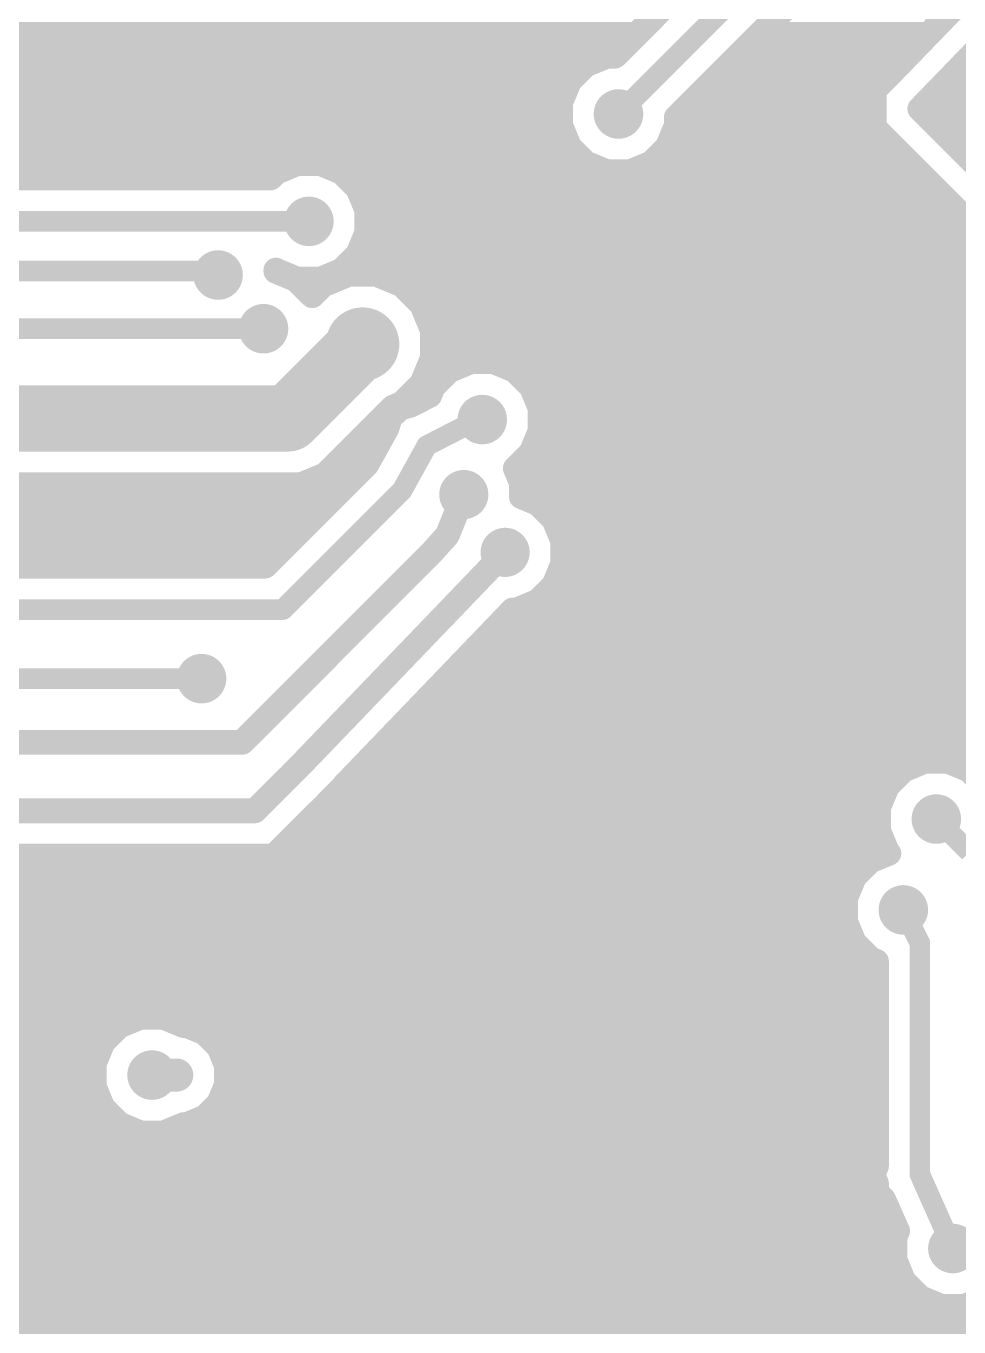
# Model space of a CAD drawing. Extents: x 0 to 81, y 1 to 51.1.
# Drawn here: x 35.63 to 47.12, y 12.45 to 28.45 of the extents above; entities that cross this region are included whole.
import ezdxf

# ---------------------------------------------------------------- set-up
doc = ezdxf.new("R2010")
doc.units = 0
doc.layers.add('16', color=175, linetype='CONTINUOUS')
doc.layers.add('18', color=82, linetype='CONTINUOUS')

# ---------------------------------------------------------------- blocks, each defined once
blk = doc.blocks.new('ROUNDV')
at = {"const_width": 0.5}
blk.add_lwpolyline([(0, -0.25, 1), (0, 0.25, 1), (0, -0.25)], format="xyb", dxfattribs=at)

msp = doc.modelspace()

# ---------------------------------------------------------------- linework, layer by layer
at = {"layer": '16'}
for points, const_width in [([(55.2196, 37.1069), (46.236, 27.8239)], 0.3048), ([(46.6344, 27.432), (55.7784, 36.8808)], 0.3048), ([(44.8056, 30.0019), (42.8829, 28.0792)], 0.3048), ([(45.5168, 29.9588), (42.926, 27.368)], 0.254), ([(43.6372, 27.3249), (45.5599, 29.2476)], 0.3048), ([(31.2885, 28.3464), (43.1501, 28.3464)], 0.3048), ([(44.6587, 28.3464), (46.7417, 28.3464)], 0.3048), ([(30.9837, 28.0416), (42.6938, 28.0416)], 0.3048), ([(42.7845, 28.0792), (42.5231, 27.9709)], 0.3048), ([(42.8829, 28.0792), (42.7845, 28.0792)], 0.3048), ([(44.3539, 28.0416), (46.4467, 28.0416)], 0.3048), ([(47.2243, 28.0416), (50.9016, 28.0416)], 0.3048), ([(42.5231, 27.9709), (42.3231, 27.7709)], 0.3048), ([(30.6789, 27.7368), (42.309, 27.7368)], 0.3048), ([(42.3231, 27.7709), (42.2148, 27.5095)], 0.3048), ([(44.0491, 27.7368), (46.1489, 27.7368)], 0.3048), ([(46.236, 27.8239), (46.0756, 27.6635)], 0.3048), ([(46.9294, 27.7368), (50.5968, 27.7368)], 0.3048), ([(46.0756, 27.6581), (46.0719, 27.6543)], 0.3048), ([(46.0719, 27.6543), (46.0756, 27.4274)], 0.3048), ([(46.0756, 27.6635), (46.0756, 27.6581)], 0.3048), ([(8.3116, 27.432), (42.2148, 27.432)], 0.3048), ([(42.2148, 27.5095), (42.2148, 27.2265)], 0.3048), ([(43.7443, 27.432), (46.0755, 27.432)], 0.3048), ([(46.0756, 27.4274), (46.0756, 27.2005)], 0.3048), ([(48.4632, 25.6032), (46.6344, 27.432)], 0.3048), ([(46.6344, 27.432), (50.292, 27.432)], 0.3048), ([(42.2148, 27.2265), (42.3231, 26.9651)], 0.3048), ([(43.5289, 26.9651), (43.6372, 27.2265)], 0.3048), ([(43.6372, 27.2265), (43.6372, 27.3249)], 0.3048), ([(6.2407, 27.1272), (42.2559, 27.1272)], 0.3048), ([(43.5961, 27.1272), (46.1458, 27.1272)], 0.3048), ([(46.0756, 27.2005), (46.0794, 27.1968)], 0.3048), ([(46.0794, 27.1968), (46.0795, 27.1914)], 0.3048), ([(46.0795, 27.1914), (46.2425, 27.0336)], 0.3048), ([(46.9392, 27.1272), (49.9872, 27.1272)], 0.3048), ([(42.3231, 26.9651), (42.5231, 26.7651)], 0.3048), ([(43.3289, 26.7651), (43.5289, 26.9651)], 0.3048), ([(46.2425, 27.0336), (48.2317, 25.0444)], 0.3048), ([(30.7106, 26.8224), (42.4658, 26.8224)], 0.3048), ([(38.9745, 26.7584), (38.7131, 26.6501)], 0.3048), ([(39.2575, 26.7584), (38.9745, 26.7584)], 0.3048), ([(39.5189, 26.6501), (39.2575, 26.7584)], 0.3048), ([(42.5231, 26.7651), (42.7845, 26.6568)], 0.3048), ([(43.0675, 26.6568), (43.3289, 26.7651)], 0.3048), ([(43.3862, 26.8224), (46.4537, 26.8224)], 0.3048), ([(47.244, 26.8224), (49.6824, 26.8224)], 0.3048), ([(38.6436, 26.5806), (31.9201, 26.5806)], 0.3048), ([(38.7131, 26.6501), (38.6436, 26.5806)], 0.3048), ([(39.7189, 26.4501), (39.5189, 26.6501)], 0.3048), ([(42.7845, 26.6568), (43.0675, 26.6568)], 0.3048), ([(39.6514, 26.5176), (46.7585, 26.5176)], 0.3048), ([(39.8272, 26.1887), (39.7189, 26.4501)], 0.3048), ([(39.8172, 26.2128), (47.0633, 26.2128)], 0.3048), ([(39.8272, 25.9057), (39.8272, 26.1887)], 0.3048), ([(39.116, 26.0472), (31.6992, 26.0472)], 0.254), ([(39.7189, 25.6443), (39.8272, 25.9057)], 0.3048), ([(39.8272, 25.908), (47.3681, 25.908)], 0.3048), ([(39.5189, 25.4443), (39.7189, 25.6443)], 0.3048), ([(39.6778, 25.6032), (47.6729, 25.6032)], 0.3048), ([(37.7952, 25.4376), (30.8864, 25.4376)], 0.254), ([(37.9984, 25.3868), (37.7952, 25.4376)], 0.254), ([(38.7096, 25.4331), (38.7096, 25.4478)], 0.3048), ([(38.7096, 25.4478), (38.7131, 25.4443)], 0.3048), ([(38.9601, 25.3293), (38.7096, 25.4331)], 0.3048), ([(38.7131, 25.4443), (38.9745, 25.336)], 0.3048), ([(39.1574, 25.132), (38.9601, 25.3293)], 0.3048), ([(38.9745, 25.336), (39.2575, 25.336)], 0.3048), ([(38.991, 25.2984), (39.3719, 25.2984)], 0.3048), ([(39.2575, 25.336), (39.5189, 25.4443)], 0.3048), ([(39.6056, 25.3952), (39.2899, 25.2645)], 0.3048), ([(39.9472, 25.3952), (39.6056, 25.3952)], 0.3048), ([(40.2629, 25.2645), (39.9472, 25.3952)], 0.3048), ([(40.1809, 25.2984), (47.9777, 25.2984)], 0.3048), ([(39.2899, 25.2645), (39.1574, 25.132)], 0.3048), ([(40.5045, 25.0229), (40.2629, 25.2645)], 0.3048), ([(40.6352, 24.7072), (40.5045, 25.0229)], 0.3048), ([(40.5166, 24.9936), (51.926, 24.9936)], 0.3048), ([(38.5572, 24.7264), (31.8008, 24.7264)], 0.254), ([(38.862, 23.622), (39.7764, 24.5364)], 0.8128), ([(40.6352, 24.3656), (40.6352, 24.7072)], 0.3048), ([(40.6352, 24.6888), (51.5899, 24.6888)], 0.3048), ([(40.5045, 24.0499), (40.6352, 24.3656)], 0.3048), ([(40.6352, 24.384), (51.2537, 24.384)], 0.3048), ([(40.8467, 24.2117), (40.6467, 24.0117)], 0.3048), ([(41.1081, 24.32), (40.8467, 24.2117)], 0.3048), ([(41.3911, 24.32), (41.1081, 24.32)], 0.3048), ([(41.6525, 24.2117), (41.3911, 24.32)], 0.3048), ([(41.8525, 24.0117), (41.6525, 24.2117)], 0.3048), ([(40.2629, 23.8083), (40.5045, 24.0499)], 0.3048), ([(40.5166, 24.0792), (40.7142, 24.0792)], 0.3048), ([(41.785, 24.0792), (50.9176, 24.0792)], 0.3048), ([(32.4612, 23.622), (38.4048, 23.622)], 0.8128), ([(38.4048, 23.622), (38.862, 23.622)], 0.8128), ([(40.6027, 23.9055), (40.3702, 23.7863)], 0.3048), ([(40.6467, 24.0117), (40.6027, 23.9055)], 0.3048), ([(41.9608, 23.7503), (41.8525, 24.0117)], 0.3048), ([(39.3224, 22.9329), (40.1518, 23.7623)], 0.3048), ([(40.1518, 23.7623), (40.2629, 23.8083)], 0.3048), ([(40.2077, 23.7395), (40.1795, 23.6885)], 0.3048), ([(40.1809, 23.7744), (40.329, 23.7744)], 0.3048), ([(40.3702, 23.7863), (40.2077, 23.7395)], 0.3048), ([(41.9508, 23.7744), (50.5814, 23.7744)], 0.3048), ([(41.9608, 23.4673), (41.9608, 23.7503)], 0.3048), ([(40.1276, 23.6619), (40.0757, 23.5008)], 0.3048), ([(40.1795, 23.6885), (40.1276, 23.6619)], 0.3048), ([(40.5676, 23.288), (41.1931, 23.6088)], 0.254), ([(41.1931, 23.6088), (41.2496, 23.6088)], 0.254), ([(40.0757, 23.5008), (39.8324, 23.0607)], 0.3048), ([(39.8591, 23.4696), (40.0585, 23.4696)], 0.3048), ([(41.8525, 23.2059), (41.9608, 23.4673)], 0.3048), ([(41.9608, 23.4696), (50.2452, 23.4696)], 0.3048), ([(40.2628, 22.7368), (40.5676, 23.288)], 0.254), ([(39.8324, 23.0607), (38.5771, 21.8054)], 0.3048), ([(39.5543, 23.1648), (39.8899, 23.1648)], 0.3048), ([(41.6559, 23.0093), (41.8525, 23.2059)], 0.3048), ([(41.8114, 23.1648), (49.9091, 23.1648)], 0.3048), ([(39.0237, 22.8092), (39.3224, 22.9329)], 0.3048), ([(41.7312, 22.8274), (41.6559, 23.0093)], 0.3048), ([(31.6245, 22.8092), (39.0237, 22.8092)], 0.3048), ([(39.1463, 22.86), (39.6317, 22.86)], 0.3048), ([(41.7177, 22.86), (49.5729, 22.86)], 0.3048), ([(41.7312, 22.6592), (41.7312, 22.8274)], 0.3048), ([(38.862, 21.336), (40.2628, 22.7368)], 0.254), ([(40.8192, 22.1864), (41.0224, 22.6864)], 0.3048), ([(41.9319, 22.5761), (41.7312, 22.6592)], 0.3048), ([(42.1313, 22.3767), (41.9319, 22.5761)], 0.3048), ([(31.2117, 22.5552), (39.3269, 22.5552)], 0.3048), ([(41.9528, 22.5552), (49.5414, 22.5552)], 0.3048), ([(42.2392, 22.1162), (42.1313, 22.3767)], 0.3048), ([(30.7164, 22.2504), (39.0221, 22.2504)], 0.3048), ([(40.616, 21.9592), (40.8192, 22.1864)], 0.3048), ([(42.1836, 22.2504), (49.6642, 22.2504)], 0.3048), ([(42.2392, 21.8342), (42.2392, 22.1162)], 0.3048), ([(31.6795, 21.9456), (38.7173, 21.9456)], 0.3048), ([(38.8112, 20.1544), (40.616, 21.9592)], 0.3048), ([(38.9904, 19.3336), (41.5304, 21.9752)], 0.3048), ([(42.2392, 21.9456), (50.009, 21.9456)], 0.3048), ([(38.5771, 21.8054), (31.8292, 21.8054)], 0.3048), ([(42.1313, 21.5737), (42.2392, 21.8342)], 0.3048), ([(42.1591, 21.6408), (50.3447, 21.6408)], 0.3048), ([(41.9319, 21.3743), (42.1313, 21.5737)], 0.3048), ([(38.798, 21.272), (38.862, 21.336)], 0.254), ([(41.6714, 21.2664), (41.9319, 21.3743)], 0.3048), ([(41.8394, 21.336), (50.7092, 21.336)], 0.3048), ([(35.9664, 21.272), (32.3088, 21.272)], 0.254), ([(38.5064, 21.272), (35.9664, 21.272)], 0.254), ([(38.5064, 21.272), (38.798, 21.272)], 0.254), ([(39.5492, 19.1085), (41.6241, 21.2664)], 0.3048), ([(41.6241, 21.2664), (41.6714, 21.2664)], 0.3048), ([(41.3979, 21.0312), (51.0575, 21.0312)], 0.3048), ([(41.1048, 20.7264), (51.4059, 20.7264)], 0.3048), ([(37.7952, 20.4216), (32.004, 20.4216)], 0.254), ([(40.8118, 20.4216), (51.7542, 20.4216)], 0.3048), ([(38.8112, 20.1544), (38.5064, 19.8496)], 0.3048), ([(40.5187, 20.1168), (52.1026, 20.1168)], 0.3048), ([(38.5064, 19.8496), (38.2952, 19.6384)], 0.3048), ([(40.2256, 19.812), (52.0869, 19.812)], 0.3048), ([(38.2952, 19.6384), (31.5228, 19.6384)], 0.3048), ([(39.9325, 19.5072), (52.0192, 19.5072)], 0.3048), ([(46.6961, 19.4056), (46.4347, 19.2973)], 0.3048), ([(46.9791, 19.4056), (46.6961, 19.4056)], 0.3048), ([(47.2405, 19.2973), (46.9791, 19.4056)], 0.3048), ([(38.8968, 19.24), (38.8592, 19.2024)], 0.254), ([(38.9904, 19.3336), (38.8968, 19.24)], 0.3048), ([(46.4347, 19.2973), (46.2347, 19.0973)], 0.3048), ([(47.4405, 19.0973), (47.2405, 19.2973)], 0.3048), ([(38.8592, 19.2024), (38.4528, 18.796)], 0.3048), ([(39.418, 18.9709), (39.5492, 19.1021)], 0.3048), ([(39.5492, 19.1021), (39.5492, 19.1085)], 0.3048), ([(39.6395, 19.2024), (46.3398, 19.2024)], 0.3048), ([(46.2347, 19.0973), (46.1264, 18.8359)], 0.3048), ([(39.2328, 18.7794), (39.3894, 18.9423)], 0.3048), ([(39.3464, 18.8976), (46.152, 18.8976)], 0.3048), ([(39.3894, 18.9423), (39.418, 18.9709)], 0.3048), ([(39.418, 18.9709), (39.418, 18.9709)], 0.3048), ([(38.4528, 18.796), (30.6832, 18.796)], 0.3048), ([(39.0116, 18.5645), (39.2264, 18.7793)], 0.3048), ([(39.2264, 18.7793), (39.2328, 18.7794)], 0.3048), ([(46.1264, 18.8359), (46.1264, 18.5529)], 0.3048), ([(39.0399, 18.5928), (46.1264, 18.5928)], 0.3048), ([(46.8376, 18.6944), (47.244, 18.288)], 0.254), ([(38.6843, 18.2372), (39.0116, 18.5645)], 0.3048), ([(46.1264, 18.5529), (46.2347, 18.2915)], 0.3048), ([(38.7351, 18.288), (46.2382, 18.288)], 0.3048), ([(46.2533, 18.2729), (46.0283, 18.1797)], 0.3048), ([(46.2347, 18.2915), (46.2533, 18.2729)], 0.3048), ([(31.1302, 18.2372), (38.6843, 18.2372)], 0.3048), ([(46.0283, 18.1797), (45.8283, 17.9797)], 0.3048), ([(21.4884, 17.9832), (45.8318, 17.9832)], 0.3048), ([(45.8283, 17.9797), (45.72, 17.7183)], 0.3048), ([(21.3519, 17.6784), (45.72, 17.6784)], 0.3048), ([(45.72, 17.7183), (45.72, 17.4353)], 0.3048), ([(46.4312, 17.5768), (46.6344, 17.1704)], 0.254), ([(14.8844, 17.3736), (45.7456, 17.3736)], 0.3048), ([(45.72, 17.4353), (45.8283, 17.1739)], 0.3048), ([(45.8283, 17.1739), (46.0283, 16.9739)], 0.3048), ([(46.6344, 17.1704), (46.6344, 14.6304)], 0.254), ([(14.8844, 17.0688), (45.9334, 17.0688)], 0.3048), ([(46.0283, 16.9739), (46.101, 16.9438)], 0.3048), ([(46.101, 16.9438), (46.101, 14.4246)], 0.3048), ([(14.8844, 16.764), (46.101, 16.764)], 0.3048), ([(14.8844, 16.4592), (46.101, 16.4592)], 0.3048), ([(37.0441, 16.256), (36.7827, 16.1477)], 0.3048), ([(37.3271, 16.256), (37.0441, 16.256)], 0.3048), ([(37.5724, 16.1544), (37.3271, 16.256)], 0.3048), ([(14.8167, 16.1544), (36.7989, 16.1544)], 0.3048), ([(36.7827, 16.1477), (36.5827, 15.9477)], 0.3048), ([(37.5723, 16.1544), (46.101, 16.1544)], 0.3048), ([(37.6117, 16.1544), (37.5724, 16.1544)], 0.3048), ([(37.8357, 16.0616), (37.6117, 16.1544)], 0.3048), ([(38.0072, 15.8901), (37.8357, 16.0616)], 0.3048), ([(36.5827, 15.9477), (36.4744, 15.6863)], 0.3048), ([(38.1, 15.6661), (38.0072, 15.8901)], 0.3048), ([(14.56, 15.8496), (36.5421, 15.8496)], 0.3048), ([(38.024, 15.8496), (46.101, 15.8496)], 0.3048), ([(0.4064, 15.5448), (36.4744, 15.5448)], 0.3048), ([(36.4744, 15.6863), (36.4744, 15.4033)], 0.3048), ([(37.4904, 15.5448), (37.1856, 15.5448)], 0.4064), ([(38.1, 15.4235), (38.1, 15.6661)], 0.3048), ([(38.1, 15.5448), (46.101, 15.5448)], 0.3048), ([(36.4744, 15.4033), (36.5827, 15.1419)], 0.3048), ([(38.0072, 15.1995), (38.1, 15.4235)], 0.3048), ([(0.4064, 15.24), (36.5421, 15.24)], 0.3048), ([(38.024, 15.24), (46.101, 15.24)], 0.3048), ([(36.5827, 15.1419), (36.7827, 14.9419)], 0.3048), ([(37.8357, 15.028), (38.0072, 15.1995)], 0.3048), ([(24.5801, 14.9352), (36.7988, 14.9352)], 0.3048), ([(36.7827, 14.9419), (37.0441, 14.8336)], 0.3048), ([(37.3271, 14.8336), (37.5724, 14.9352)], 0.3048), ([(37.5724, 14.9352), (37.6117, 14.9352)], 0.3048), ([(37.6117, 14.9352), (37.8357, 15.028)], 0.3048), ([(37.6117, 14.9352), (46.101, 14.9352)], 0.3048), ([(37.0441, 14.8336), (37.3271, 14.8336)], 0.3048), ([(24.6126, 14.6304), (46.101, 14.6304)], 0.3048), ([(46.6344, 14.6304), (46.6344, 14.3256)], 0.254), ([(46.101, 14.4246), (46.0572, 14.3109)], 0.3048), ([(24.6126, 14.3256), (46.0629, 14.3256)], 0.3048), ([(46.0572, 14.3109), (46.101, 14.2124)], 0.3048), ([(46.6344, 14.3256), (47.0408, 13.4112)], 0.254), ([(46.101, 14.2124), (46.101, 14.1047)], 0.3048), ([(46.101, 14.1047), (46.1872, 14.0185)], 0.3048), ([(23.7617, 14.0208), (46.1849, 14.0208)], 0.3048), ([(46.1872, 14.0185), (46.3608, 13.6279)], 0.3048), ([(29.3097, 13.716), (46.3216, 13.716)], 0.3048), ([(46.3608, 13.6279), (46.3296, 13.5527)], 0.3048), ([(46.3296, 13.5527), (46.3296, 13.2697)], 0.3048), ([(29.6454, 13.4112), (46.3296, 13.4112)], 0.3048), ([(46.3296, 13.2697), (46.4379, 13.0083)], 0.3048), ([(29.764, 13.1064), (46.3973, 13.1064)], 0.3048), ([(46.4379, 13.0083), (46.6379, 12.8083)], 0.3048), ([(29.764, 12.8016), (46.654, 12.8016)], 0.3048), ([(46.6379, 12.8083), (46.8993, 12.7)], 0.3048), ([(46.8993, 12.7), (47.1823, 12.7)], 0.3048), ([(47.1823, 12.7), (47.4437, 12.8083)], 0.3048), ([(29.6454, 12.4968), (54.3637, 12.4968)], 0.3048)]:
    msp.add_lwpolyline(points, dxfattribs=dict(at, const_width=const_width))
for points, const_width in [([(43.1501, 28.2702, 1), (43.1501, 28.4226)], 0.1524), ([(44.6587, 28.4226, 1), (44.6587, 28.2702)], 0.1524), ([(46.7417, 28.2702, 1), (46.7417, 28.4226)], 0.1524), ([(42.6938, 27.9654, 1), (42.6938, 28.1178)], 0.1524), ([(42.7845, 28.1554, 1), (42.7845, 28.003)], 0.1524), ([(42.8137, 28.0088, 1), (42.7554, 28.1496)], 0.1524), ([(42.829, 28.1331, 1), (42.9367, 28.0253)], 0.1524), ([(42.8829, 28.003, 1), (42.8829, 28.1554)], 0.1524), ([(44.3539, 28.1178, 1), (44.3539, 27.9654)], 0.1524), ([(46.4467, 27.9654, 1), (46.4467, 28.1178)], 0.1524), ([(47.2243, 28.1178, 1), (47.2243, 27.9654)], 0.1524), ([(42.494, 28.0413, 1), (42.5523, 27.9005)], 0.1524), ([(42.577, 27.917, 1), (42.4693, 28.0248)], 0.1524), ([(42.2692, 27.8247, 1), (42.377, 27.717)], 0.1524), ([(42.3935, 27.7417, 1), (42.2527, 27.8)], 0.1524), ([(42.309, 27.6606, 1), (42.309, 27.813)], 0.1524), ([(44.0491, 27.813, 1), (44.0491, 27.6606)], 0.1524), ([(46.1489, 27.6606, 1), (46.1489, 27.813)], 0.1524), ([(46.1813, 27.8769, 1), (46.2908, 27.7709)], 0.1524), ([(46.2899, 27.77, 1), (46.1822, 27.8778)], 0.1524), ([(46.9294, 27.813, 1), (46.9294, 27.6606)], 0.1524), ([(46.0171, 27.7073, 1), (46.1266, 27.6013)], 0.1524), ([(46.1481, 27.6555, 1), (45.9957, 27.653)], 0.1524), ([(46.1518, 27.6635, 1), (45.9994, 27.6635)], 0.1524), ([(46.0217, 27.7173, 1), (46.1295, 27.6096)], 0.1524), ([(45.9994, 27.6581, 1), (46.1518, 27.6581)], 0.1524), ([(46.1303, 27.6051, 1), (46.0209, 27.7111)], 0.1524), ([(42.291, 27.5095, 1), (42.1386, 27.5095)], 0.1524), ([(42.1444, 27.5386, 1), (42.2852, 27.4803)], 0.1524), ([(42.2148, 27.3558, 1), (42.2148, 27.5082)], 0.1524), ([(43.7443, 27.5082, 1), (43.7443, 27.3558)], 0.1524), ([(46.1518, 27.4274, 1), (45.9994, 27.4274)], 0.1524), ([(46.0755, 27.3558, 1), (46.0755, 27.5082)], 0.1524), ([(46.6883, 27.4859, 1), (46.5805, 27.3781)], 0.1524), ([(46.6344, 27.5082, 1), (46.6344, 27.3558)], 0.1524), ([(46.5796, 27.485, 1), (46.6892, 27.379)], 0.1524), ([(42.2852, 27.2557, 1), (42.1444, 27.1974)], 0.1524), ([(42.8811, 27.4129, 1), (42.9709, 27.3231)], 0.127), ([(43.7134, 27.3249, 1), (43.561, 27.3249)], 0.1524), ([(43.5833, 27.3787, 1), (43.6911, 27.271)], 0.1524), ([(43.7076, 27.1974, 1), (43.5668, 27.2557)], 0.1524), ([(45.9994, 27.4262, 1), (46.1518, 27.4287)], 0.1524), ([(42.1386, 27.2265, 1), (42.291, 27.2265)], 0.1524), ([(42.2559, 27.051, 1), (42.2559, 27.2034)], 0.1524), ([(43.5961, 27.2034, 1), (43.5961, 27.051)], 0.1524), ([(43.561, 27.2265, 1), (43.7134, 27.2265)], 0.1524), ([(46.1295, 27.2544, 1), (46.0217, 27.1466)], 0.1524), ([(45.9994, 27.2005, 1), (46.1518, 27.2005)], 0.1524), ([(46.1556, 27.198, 1), (46.0032, 27.1955)], 0.1524), ([(46.1325, 27.2462, 1), (46.0265, 27.1366)], 0.1524), ([(46.0033, 27.1902, 1), (46.1557, 27.1927)], 0.1524), ([(46.0255, 27.1429, 1), (46.1332, 27.2507)], 0.1524), ([(46.1458, 27.051, 1), (46.1458, 27.2034)], 0.1524), ([(46.9392, 27.2034, 1), (46.9392, 27.051)], 0.1524), ([(42.377, 27.019, 1), (42.2692, 26.9113)], 0.1524), ([(42.2527, 26.936, 1), (42.3935, 26.9943)], 0.1524), ([(43.4585, 26.9943, 1), (43.5993, 26.936)], 0.1524), ([(43.5828, 26.9113, 1), (43.475, 27.019)], 0.1524), ([(46.2964, 27.0875, 1), (46.1886, 26.9797)], 0.1524), ([(46.1895, 26.9789, 1), (46.2955, 27.0884)], 0.1524), ([(38.9745, 26.8346, 1), (38.9745, 26.6822)], 0.1524), ([(39.0037, 26.688, 1), (38.9454, 26.8288)], 0.1524), ([(39.2866, 26.8288, 1), (39.2283, 26.688)], 0.1524), ([(39.2575, 26.6822, 1), (39.2575, 26.8346)], 0.1524), ([(42.5523, 26.8355, 1), (42.494, 26.6947)], 0.1524), ([(42.4658, 26.7462, 1), (42.4658, 26.8986)], 0.1524), ([(42.4693, 26.7112, 1), (42.577, 26.819)], 0.1524), ([(43.275, 26.819, 1), (43.3827, 26.7112)], 0.1524), ([(43.358, 26.6947, 1), (43.2997, 26.8355)], 0.1524), ([(43.3862, 26.8986, 1), (43.3862, 26.7462)], 0.1524), ([(46.4537, 26.7462, 1), (46.4537, 26.8986)], 0.1524), ([(47.244, 26.8986, 1), (47.244, 26.7462)], 0.1524), ([(38.684, 26.7205, 1), (38.7423, 26.5797)], 0.1524), ([(38.6436, 26.5044, 1), (38.6436, 26.6568)], 0.1524), ([(38.767, 26.5962, 1), (38.6593, 26.704)], 0.1524), ([(39.5727, 26.704, 1), (39.465, 26.5962)], 0.1524), ([(39.4897, 26.5797, 1), (39.548, 26.7205)], 0.1524), ([(42.7845, 26.733, 1), (42.7845, 26.5806)], 0.1524), ([(42.7554, 26.5864, 1), (42.8137, 26.7272)], 0.1524), ([(43.0383, 26.7272, 1), (43.0966, 26.5864)], 0.1524), ([(43.0675, 26.5806, 1), (43.0675, 26.733)], 0.1524), ([(38.5897, 26.6345, 1), (38.6975, 26.5267)], 0.1524), ([(39.6514, 26.5938, 1), (39.6514, 26.4414)], 0.1524), ([(39.7893, 26.4792, 1), (39.6485, 26.4209)], 0.1524), ([(39.665, 26.3962, 1), (39.7728, 26.5039)], 0.1524), ([(46.7585, 26.4414, 1), (46.7585, 26.5938)], 0.1524), ([(39.8172, 26.289, 1), (39.8172, 26.1366)], 0.1524), ([(39.9034, 26.1887, 1), (39.751, 26.1887)], 0.1524), ([(39.7568, 26.1595, 1), (39.8976, 26.2178)], 0.1524), ([(47.0633, 26.1366, 1), (47.0633, 26.289)], 0.1524), ([(39.116, 25.9837, 1), (39.116, 26.1107)], 0.127), ([(39.8272, 25.9842, 1), (39.8272, 25.8318)], 0.1524), ([(39.751, 25.9057, 1), (39.9034, 25.9057)], 0.1524), ([(39.8976, 25.8766, 1), (39.7568, 25.9349)], 0.1524), ([(39.7728, 25.5905, 1), (39.665, 25.6982)], 0.1524), ([(39.6778, 25.6794, 1), (39.6778, 25.527)], 0.1524), ([(39.6485, 25.6735, 1), (39.7893, 25.6152)], 0.1524), ([(37.8106, 25.4992, 1), (37.7798, 25.376)], 0.127), ([(37.7952, 25.3741, 1), (37.7952, 25.5011)], 0.127), ([(37.983, 25.3252, 1), (38.0138, 25.4484)], 0.127), ([(38.7858, 25.4478, 1), (38.6334, 25.4478)], 0.1524), ([(38.7635, 25.5017, 1), (38.6557, 25.394)], 0.1524), ([(38.7388, 25.5035, 1), (38.6804, 25.3627)], 0.1524), ([(38.6334, 25.4331, 1), (38.7858, 25.4331)], 0.1524), ([(38.7423, 25.5147, 1), (38.684, 25.3739)], 0.1524), ([(38.6592, 25.3904, 1), (38.767, 25.4981)], 0.1524), ([(39.0139, 25.3832, 1), (38.9062, 25.2754)], 0.1524), ([(38.9745, 25.4122, 1), (38.9745, 25.2598)], 0.1524), ([(38.991, 25.3746, 1), (38.991, 25.2222)], 0.1524), ([(38.9309, 25.2589, 1), (38.9892, 25.3997)], 0.1524), ([(38.9454, 25.2656, 1), (39.0037, 25.4064)], 0.1524), ([(39.2283, 25.4064, 1), (39.2866, 25.2656)], 0.1524), ([(39.2575, 25.2598, 1), (39.2575, 25.4122)], 0.1524), ([(39.3719, 25.2222, 1), (39.3719, 25.3746)], 0.1524), ([(39.465, 25.4982, 1), (39.5727, 25.3904)], 0.1524), ([(39.548, 25.3739, 1), (39.4897, 25.5147)], 0.1524), ([(39.6056, 25.4714, 1), (39.6056, 25.319)], 0.1524), ([(39.6347, 25.3248, 1), (39.5764, 25.4656)], 0.1524), ([(39.9764, 25.4656, 1), (39.9181, 25.3248)], 0.1524), ([(39.9472, 25.319, 1), (39.9472, 25.4714)], 0.1524), ([(40.1809, 25.3746, 1), (40.1809, 25.2222)], 0.1524), ([(39.2608, 25.3349, 1), (39.3191, 25.1941)], 0.1524), ([(39.3438, 25.2106, 1), (39.236, 25.3183)], 0.1524), ([(40.3168, 25.3183, 1), (40.209, 25.2106)], 0.1524), ([(40.2337, 25.1941, 1), (40.292, 25.3349)], 0.1524), ([(39.1035, 25.1858, 1), (39.2113, 25.0781)], 0.1524), ([(39.1035, 25.0781, 1), (39.2113, 25.1858)], 0.1524), ([(40.5749, 25.052, 1), (40.4341, 24.9937)], 0.1524), ([(40.5166, 25.0698, 1), (40.5166, 24.9174)], 0.1524), ([(40.4506, 24.969, 1), (40.5583, 25.0768)], 0.1524), ([(38.5572, 24.6629, 1), (38.5572, 24.7899)], 0.127), ([(39.9201, 24.3927, 1), (39.6327, 24.6801)], 0.4064), ([(40.7114, 24.7072, 1), (40.559, 24.7072)], 0.1524), ([(40.6352, 24.765, 1), (40.6352, 24.6126)], 0.1524), ([(40.5648, 24.6781, 1), (40.7056, 24.7364)], 0.1524), ([(40.6352, 24.4602, 1), (40.6352, 24.3078)], 0.1524), ([(40.7056, 24.3364, 1), (40.5648, 24.3947)], 0.1524), ([(40.559, 24.3656, 1), (40.7114, 24.3656)], 0.1524), ([(40.8176, 24.2821, 1), (40.8759, 24.1413)], 0.1524), ([(40.9006, 24.1578, 1), (40.7929, 24.2656)], 0.1524), ([(41.1081, 24.3962, 1), (41.1081, 24.2438)], 0.1524), ([(41.1373, 24.2496, 1), (41.079, 24.3904)], 0.1524), ([(41.4202, 24.3904, 1), (41.3619, 24.2496)], 0.1524), ([(41.3911, 24.2438, 1), (41.3911, 24.3962)], 0.1524), ([(41.7063, 24.2656, 1), (41.5986, 24.1578)], 0.1524), ([(41.6233, 24.1413, 1), (41.6816, 24.2821)], 0.1524), ([(40.5166, 24.1554, 1), (40.5166, 24.003)], 0.1524), ([(40.5583, 23.996, 1), (40.4506, 24.1038)], 0.1524), ([(40.7142, 24.003, 1), (40.7142, 24.1554)], 0.1524), ([(41.785, 24.1554, 1), (41.785, 24.003)], 0.1524), ([(38.4048, 23.8252, 1), (38.4048, 23.4188)], 0.4064), ([(38.4048, 23.4188, 1), (38.4048, 23.8252)], 0.4064), ([(38.862, 23.4188, 1), (38.862, 23.8252)], 0.4064), ([(40.4341, 24.0791, 1), (40.5749, 24.0208)], 0.1524), ([(40.5323, 23.9346, 1), (40.6731, 23.8763)], 0.1524), ([(40.6375, 23.8377, 1), (40.5679, 23.9733)], 0.1524), ([(40.5928, 24.0655, 1), (40.7006, 23.9578)], 0.1524), ([(40.7171, 23.9825, 1), (40.5763, 24.0408)], 0.1524), ([(41.9229, 24.0408, 1), (41.7821, 23.9825)], 0.1524), ([(41.7986, 23.9578, 1), (41.9064, 24.0655)], 0.1524), ([(38.7183, 23.7657, 1), (39.0057, 23.4783)], 0.4064), ([(40.1227, 23.8327, 1), (40.181, 23.6919)], 0.1524), ([(40.2057, 23.7085, 1), (40.0979, 23.8162)], 0.1524), ([(40.1809, 23.8506, 1), (40.1809, 23.6982)], 0.1524), ([(40.1866, 23.8127, 1), (40.2288, 23.6663)], 0.1524), ([(40.2744, 23.7026, 1), (40.141, 23.7764)], 0.1524), ([(40.209, 23.8622, 1), (40.3168, 23.7545)], 0.1524), ([(40.292, 23.7379, 1), (40.2337, 23.8787)], 0.1524), ([(40.3355, 23.8541, 1), (40.405, 23.7185)], 0.1524), ([(40.329, 23.6982, 1), (40.329, 23.8506)], 0.1524), ([(40.3913, 23.7131, 1), (40.3492, 23.8595)], 0.1524), ([(41.9508, 23.8506, 1), (41.9508, 23.6982)], 0.1524), ([(42.037, 23.7503, 1), (41.8846, 23.7503)], 0.1524), ([(41.8904, 23.7211, 1), (42.0312, 23.7794)], 0.1524), ([(40.0928, 23.7297, 1), (40.1624, 23.5941)], 0.1524), ([(40.2001, 23.6385, 1), (40.0551, 23.6852)], 0.1524), ([(40.1128, 23.7253, 1), (40.2462, 23.6516)], 0.1524), ([(40.2142, 23.6207, 1), (40.1447, 23.7563)], 0.1524), ([(41.1931, 23.6723, 1), (41.1931, 23.5453)], 0.127), ([(41.2221, 23.5523, 1), (41.1642, 23.6653)], 0.127), ([(41.2496, 23.5453, 1), (41.2496, 23.6723)], 0.127), ([(39.8591, 23.5458, 1), (39.8591, 23.3934)], 0.1524), ([(40.0032, 23.5242, 1), (40.1483, 23.4775)], 0.1524), ([(40.1424, 23.464, 1), (40.009, 23.5377)], 0.1524), ([(40.0585, 23.3934, 1), (40.0585, 23.5458)], 0.1524), ([(41.9608, 23.5458, 1), (41.9608, 23.3934)], 0.1524), ([(41.8846, 23.4673, 1), (42.037, 23.4673)], 0.1524), ([(42.0312, 23.4382, 1), (41.8904, 23.4965)], 0.1524), ([(40.5386, 23.3445, 1), (40.5965, 23.2315)], 0.127), ([(40.6231, 23.2573, 1), (40.512, 23.3188)], 0.127), ([(39.5543, 23.241, 1), (39.5543, 23.0886)], 0.1524), ([(39.8863, 23.0068, 1), (39.7785, 23.1146)], 0.1524), ([(39.8899, 23.0886, 1), (39.8899, 23.241)], 0.1524), ([(41.8114, 23.241, 1), (41.8114, 23.0886)], 0.1524), ([(41.7821, 23.2351, 1), (41.9229, 23.1768)], 0.1524), ([(41.9064, 23.1521, 1), (41.7986, 23.2598)], 0.1524), ([(39.2685, 22.9868, 1), (39.3763, 22.8791)], 0.1524), ([(39.3516, 22.8625, 1), (39.2933, 23.0033)], 0.1524), ([(39.7657, 23.0976, 1), (39.8991, 23.0239)], 0.1524), ([(41.7263, 23.0384, 1), (41.5855, 22.9801)], 0.1524), ([(41.602, 23.0632, 1), (41.7097, 22.9554)], 0.1524), ([(38.9945, 22.8796, 1), (39.0528, 22.7388)], 0.1524), ([(39.0237, 22.733, 1), (39.0237, 22.8854)], 0.1524), ([(39.1463, 22.9362, 1), (39.1463, 22.7838)], 0.1524), ([(39.6317, 22.7838, 1), (39.6317, 22.9362)], 0.1524), ([(41.7177, 22.9362, 1), (41.7177, 22.7838)], 0.1524), ([(41.8074, 22.8274, 1), (41.655, 22.8274)], 0.1524), ([(41.6608, 22.7982, 1), (41.8016, 22.8565)], 0.1524), ([(40.2072, 22.7675, 1), (40.3183, 22.706)], 0.127), ([(40.3077, 22.6919, 1), (40.2179, 22.7817)], 0.127), ([(41.093, 22.6577, 1), (40.9518, 22.7151)], 0.1524), ([(41.7604, 22.7296, 1), (41.702, 22.5888)], 0.1524), ([(41.655, 22.6592, 1), (41.8074, 22.6592)], 0.1524), ([(41.9858, 22.63, 1), (41.878, 22.5222)], 0.1524), ([(39.3269, 22.479, 1), (39.3269, 22.6314)], 0.1524), ([(41.9528, 22.6314, 1), (41.9528, 22.479)], 0.1524), ([(41.9027, 22.5057, 1), (41.9611, 22.6465)], 0.1524), ([(42.2017, 22.4059, 1), (42.0609, 22.3475)], 0.1524), ([(42.0774, 22.3228, 1), (42.1852, 22.4306)], 0.1524), ([(39.0221, 22.1742, 1), (39.0221, 22.3266)], 0.1524), ([(40.7486, 22.2151, 1), (40.8898, 22.1577)], 0.1524), ([(40.876, 22.1356, 1), (40.7624, 22.2372)], 0.1524), ([(42.1836, 22.3266, 1), (42.1836, 22.1742)], 0.1524), ([(42.3154, 22.1162, 1), (42.163, 22.1162)], 0.1524), ([(38.7173, 21.8694, 1), (38.7173, 22.0218)], 0.1524), ([(40.5592, 22.01, 1), (40.6728, 21.9084)], 0.1524), ([(40.6699, 21.9053, 1), (40.5621, 22.0131)], 0.1524), ([(41.5853, 21.9224, 1), (41.4755, 22.028)], 0.1524), ([(42.2392, 22.0218, 1), (42.2392, 21.8694)], 0.1524), ([(42.1688, 22.087, 1), (42.3096, 22.1453)], 0.1524), ([(38.5232, 21.8593, 1), (38.6309, 21.7515)], 0.1524), ([(38.5771, 21.7292, 1), (38.5771, 21.8816)], 0.1524), ([(42.3096, 21.805, 1), (42.1688, 21.8634)], 0.1524), ([(42.1591, 21.717, 1), (42.1591, 21.5646)], 0.1524), ([(42.163, 21.8342, 1), (42.3154, 21.8342)], 0.1524), ([(42.0609, 21.6029, 1), (42.2017, 21.5445)], 0.1524), ([(42.1852, 21.5198, 1), (42.0774, 21.6276)], 0.1524), ([(38.9069, 21.2911, 1), (38.8171, 21.3809)], 0.127), ([(41.8394, 21.4122, 1), (41.8394, 21.2598)], 0.1524), ([(41.878, 21.4282, 1), (41.9858, 21.3204)], 0.1524), ([(41.9611, 21.3039, 1), (41.9027, 21.4447)], 0.1524), ([(35.9664, 21.3355, 1), (35.9664, 21.2085)], 0.127), ([(35.9664, 21.2085, 1), (35.9664, 21.3355)], 0.127), ([(38.5064, 21.3355, 1), (38.5064, 21.2085)], 0.127), ([(38.5064, 21.2085, 1), (38.5064, 21.3355)], 0.127), ([(38.7531, 21.3169, 1), (38.8429, 21.2271)], 0.127), ([(38.798, 21.2085, 1), (38.798, 21.3355)], 0.127), ([(38.8171, 21.3809, 1), (38.9069, 21.2911)], 0.127), ([(41.6241, 21.3426, 1), (41.6241, 21.1902)], 0.1524), ([(41.679, 21.2136, 1), (41.5691, 21.3192)], 0.1524), ([(41.6422, 21.3368, 1), (41.7005, 21.196)], 0.1524), ([(41.6714, 21.1902, 1), (41.6714, 21.3426)], 0.1524), ([(41.3979, 21.1074, 1), (41.3979, 20.955)], 0.1524), ([(41.1048, 20.8026, 1), (41.1048, 20.6502)], 0.1524), ([(37.7952, 20.3581, 1), (37.7952, 20.4851)], 0.127), ([(40.8118, 20.4978, 1), (40.8118, 20.3454)], 0.1524), ([(38.7573, 20.2083, 1), (38.8651, 20.1005)], 0.1524), ([(38.8651, 20.1005, 1), (38.7573, 20.2083)], 0.1524), ([(40.5187, 20.193, 1), (40.5187, 20.0406)], 0.1524), ([(38.4525, 19.9035, 1), (38.5603, 19.7957)], 0.1524), ([(38.5603, 19.7957, 1), (38.4525, 19.9035)], 0.1524), ([(40.2256, 19.8882, 1), (40.2256, 19.7358)], 0.1524), ([(38.2413, 19.6923, 1), (38.3491, 19.5845)], 0.1524), ([(38.2952, 19.5622, 1), (38.2952, 19.7146)], 0.1524), ([(39.9325, 19.5834, 1), (39.9325, 19.431)], 0.1524), ([(46.6961, 19.4818, 1), (46.6961, 19.3294)], 0.1524), ([(46.7253, 19.3352, 1), (46.667, 19.476)], 0.1524), ([(47.0082, 19.476, 1), (46.9499, 19.3352)], 0.1524), ([(46.9791, 19.3294, 1), (46.9791, 19.4818)], 0.1524), ([(38.8429, 19.2939, 1), (38.9507, 19.1861)], 0.1524), ([(38.9417, 19.1951, 1), (38.8519, 19.2849)], 0.127), ([(38.9355, 19.3864, 1), (39.0453, 19.2808)], 0.1524), ([(39.0443, 19.2797, 1), (38.9365, 19.3875)], 0.1524), ([(46.4056, 19.3677, 1), (46.4639, 19.2269)], 0.1524), ([(46.4886, 19.2434, 1), (46.3809, 19.3512)], 0.1524), ([(47.2943, 19.3512, 1), (47.1866, 19.2434)], 0.1524), ([(38.9131, 19.1485, 1), (38.8053, 19.2563)], 0.1524), ([(38.8143, 19.2473, 1), (38.9041, 19.1575)], 0.127), ([(39.6254, 19.1085, 1), (39.473, 19.1085)], 0.1524), ([(39.4943, 19.1613, 1), (39.6041, 19.0557)], 0.1524), ([(39.6031, 19.0483, 1), (39.4953, 19.156)], 0.1524), ([(39.6395, 19.2786, 1), (39.6395, 19.1262)], 0.1524), ([(46.1808, 19.1511, 1), (46.2886, 19.0434)], 0.1524), ([(46.3051, 19.0681, 1), (46.1643, 19.1264)], 0.1524), ([(46.3398, 19.1262, 1), (46.3398, 19.2786)], 0.1524), ([(39.3464, 18.9738, 1), (39.3464, 18.8214)], 0.1524), ([(39.3355, 18.9962, 1), (39.4433, 18.8885)], 0.1524), ([(39.4443, 18.8895, 1), (39.3345, 18.9952)], 0.1524), ([(39.4942, 18.9709, 1), (39.3418, 18.9709)], 0.1524), ([(39.3641, 19.0248, 1), (39.4719, 18.9171)], 0.1524), ([(39.3418, 18.9709, 1), (39.4942, 18.9709)], 0.1524), ([(39.4719, 18.917, 1), (39.3641, 19.0248)], 0.1524), ([(39.473, 19.1021, 1), (39.6254, 19.1021)], 0.1524), ([(46.152, 18.8214, 1), (46.152, 18.9738)], 0.1524), ([(38.3989, 18.8499, 1), (38.5067, 18.7421)], 0.1524), ([(38.4528, 18.7198, 1), (38.4528, 18.8722)], 0.1524), ([(39.2249, 18.8555, 1), (39.2279, 18.7031)], 0.1524), ([(39.1778, 18.8323, 1), (39.2877, 18.7266)], 0.1524), ([(39.2803, 18.7254, 1), (39.1725, 18.8332)], 0.1524), ([(39.2343, 18.7033, 1), (39.2313, 18.8556)], 0.1524), ([(46.2026, 18.8359, 1), (46.0502, 18.8359)], 0.1524), ([(46.056, 18.865, 1), (46.1968, 18.8067)], 0.1524), ([(39.0399, 18.669, 1), (39.0399, 18.5166)], 0.1524), ([(46.1264, 18.5166, 1), (46.1264, 18.669)], 0.1524), ([(46.8825, 18.7393, 1), (46.7927, 18.6495)], 0.127), ([(38.9577, 18.6184, 1), (39.0655, 18.5107)], 0.1524), ([(39.0655, 18.5107, 1), (38.9577, 18.6184)], 0.1524), ([(46.1968, 18.5821, 1), (46.056, 18.5238)], 0.1524), ([(46.0502, 18.5529, 1), (46.2026, 18.5529)], 0.1524), ([(38.7351, 18.3642, 1), (38.7351, 18.2118)], 0.1524), ([(46.2886, 18.3454, 1), (46.1808, 18.2377)], 0.1524), ([(46.2825, 18.2025, 1), (46.2241, 18.3433)], 0.1524), ([(46.2382, 18.2118, 1), (46.2382, 18.3642)], 0.1524), ([(38.6304, 18.2911, 1), (38.7381, 18.1833)], 0.1524), ([(38.6843, 18.161, 1), (38.6843, 18.3134)], 0.1524), ([(45.9992, 18.2501, 1), (46.0575, 18.1093)], 0.1524), ([(46.0822, 18.1258, 1), (45.9745, 18.2336)], 0.1524), ([(46.1643, 18.2624, 1), (46.3051, 18.3207)], 0.1524), ([(46.1994, 18.219, 1), (46.3072, 18.3268)], 0.1524), ([(45.7744, 18.0335, 1), (45.8822, 17.9258)], 0.1524), ([(45.8987, 17.9505, 1), (45.7579, 18.0088)], 0.1524), ([(45.8318, 17.907, 1), (45.8318, 18.0594)], 0.1524), ([(45.7962, 17.7183, 1), (45.6438, 17.7183)], 0.1524), ([(45.6496, 17.7474, 1), (45.7904, 17.6891)], 0.1524), ([(45.72, 17.6022, 1), (45.72, 17.7546)], 0.1524), ([(46.488, 17.6052, 1), (46.3744, 17.5484)], 0.127), ([(45.7904, 17.4645, 1), (45.6496, 17.4062)], 0.1524), ([(45.6438, 17.4353, 1), (45.7962, 17.4353)], 0.1524), ([(45.7456, 17.2974, 1), (45.7456, 17.4498)], 0.1524), ([(45.8822, 17.2278, 1), (45.7744, 17.1201)], 0.1524), ([(46.6979, 17.1704, 1), (46.5709, 17.1704)], 0.127), ([(45.7579, 17.1448, 1), (45.8987, 17.2031)], 0.1524), ([(45.9334, 16.9926, 1), (45.9334, 17.145)], 0.1524), ([(46.0575, 17.0443, 1), (45.9992, 16.9035)], 0.1524), ([(46.5776, 17.142, 1), (46.6912, 17.1988)], 0.127), ([(45.9745, 16.92, 1), (46.0822, 17.0278)], 0.1524), ([(46.1772, 16.9438, 1), (46.0248, 16.9438)], 0.1524), ([(46.0718, 16.8734, 1), (46.1302, 17.0142)], 0.1524), ([(46.101, 16.6878, 1), (46.101, 16.8402)], 0.1524), ([(46.101, 16.383, 1), (46.101, 16.5354)], 0.1524), ([(37.0441, 16.3322, 1), (37.0441, 16.1798)], 0.1524), ([(37.0733, 16.1856, 1), (37.015, 16.3264)], 0.1524), ([(37.3562, 16.3264, 1), (37.2979, 16.1856)], 0.1524), ([(37.3271, 16.1798, 1), (37.3271, 16.3322)], 0.1524), ([(36.7536, 16.2181, 1), (36.8119, 16.0773)], 0.1524), ([(36.8366, 16.0938, 1), (36.7289, 16.2016)], 0.1524), ([(36.7989, 16.0782, 1), (36.7989, 16.2306)], 0.1524), ([(37.5723, 16.2306, 1), (37.5723, 16.0782)], 0.1524), ([(37.5724, 16.2306, 1), (37.5724, 16.0782)], 0.1524), ([(37.6408, 16.2248, 1), (37.5825, 16.084)], 0.1524), ([(37.5432, 16.084, 1), (37.6015, 16.2248)], 0.1524), ([(37.6117, 16.0782, 1), (37.6117, 16.2306)], 0.1524), ([(37.8896, 16.1155, 1), (37.7818, 16.0077)], 0.1524), ([(37.8065, 15.9912, 1), (37.8649, 16.132)], 0.1524), ([(46.101, 16.0782, 1), (46.101, 16.2306)], 0.1524), ([(36.5288, 16.0015, 1), (36.6366, 15.8938)], 0.1524), ([(36.6531, 15.9185, 1), (36.5123, 15.9768)], 0.1524), ([(38.0776, 15.9193, 1), (37.9368, 15.8609)], 0.1524), ([(37.9533, 15.8362, 1), (38.0611, 15.944)], 0.1524), ([(36.5421, 15.7734, 1), (36.5421, 15.9258)], 0.1524), ([(38.024, 15.9258, 1), (38.024, 15.7734)], 0.1524), ([(46.101, 15.7734, 1), (46.101, 15.9258)], 0.1524), ([(36.5506, 15.6863, 1), (36.3982, 15.6863)], 0.1524), ([(36.404, 15.7154, 1), (36.5448, 15.6571)], 0.1524), ([(36.4744, 15.4686, 1), (36.4744, 15.621)], 0.1524), ([(37.1856, 15.6464, 1), (37.1856, 15.4432)], 0.2032), ([(37.4904, 15.4432, 1), (37.4904, 15.6464)], 0.2032), ([(38.1762, 15.6661, 1), (38.0238, 15.6661)], 0.1524), ([(38.1, 15.621, 1), (38.1, 15.4686)], 0.1524), ([(38.0296, 15.6369, 1), (38.1704, 15.6952)], 0.1524), ([(46.101, 15.4686, 1), (46.101, 15.621)], 0.1524), ([(36.5448, 15.4325, 1), (36.404, 15.3742)], 0.1524), ([(38.1704, 15.3944, 1), (38.0296, 15.4527)], 0.1524), ([(36.3982, 15.4033, 1), (36.5506, 15.4033)], 0.1524), ([(36.5421, 15.1638, 1), (36.5421, 15.3162)], 0.1524), ([(38.024, 15.3162, 1), (38.024, 15.1638)], 0.1524), ([(38.0238, 15.4235, 1), (38.1762, 15.4235)], 0.1524), ([(46.101, 15.1638, 1), (46.101, 15.3162)], 0.1524), ([(36.6366, 15.1958, 1), (36.5288, 15.0881)], 0.1524), ([(36.5123, 15.1128, 1), (36.6531, 15.1711)], 0.1524), ([(37.9368, 15.2286, 1), (38.0776, 15.1703)], 0.1524), ([(38.0611, 15.1456, 1), (37.9533, 15.2534)], 0.1524), ([(36.8119, 15.0123, 1), (36.7536, 14.8715)], 0.1524), ([(36.7289, 14.888, 1), (36.8366, 14.9958)], 0.1524), ([(36.7988, 14.859, 1), (36.7988, 15.0114)], 0.1524), ([(37.5724, 15.0114, 1), (37.5724, 14.859)], 0.1524), ([(37.6117, 15.0114, 1), (37.6117, 14.859)], 0.1524), ([(37.5825, 15.0056, 1), (37.6408, 14.8648)], 0.1524), ([(37.6015, 14.8648, 1), (37.5432, 15.0056)], 0.1524), ([(37.6117, 14.859, 1), (37.6117, 15.0114)], 0.1524), ([(37.7818, 15.0819, 1), (37.8896, 14.9741)], 0.1524), ([(37.8649, 14.9576, 1), (37.8065, 15.0984)], 0.1524), ([(46.101, 14.859, 1), (46.101, 15.0114)], 0.1524), ([(37.0441, 14.9098, 1), (37.0441, 14.7574)], 0.1524), ([(37.015, 14.7632, 1), (37.0733, 14.904)], 0.1524), ([(37.2979, 14.904, 1), (37.3562, 14.7632)], 0.1524), ([(37.3271, 14.7574, 1), (37.3271, 14.9098)], 0.1524), ([(46.101, 14.5542, 1), (46.101, 14.7066)], 0.1524), ([(46.6979, 14.6304, 1), (46.5709, 14.6304)], 0.127), ([(46.1721, 14.3973, 1), (46.0299, 14.452)], 0.1524), ([(46.5709, 14.6304, 1), (46.6979, 14.6304)], 0.127), ([(46.1269, 14.3418, 1), (45.9876, 14.2799)], 0.1524), ([(45.9861, 14.3382, 1), (46.1284, 14.2835)], 0.1524), ([(46.0248, 14.4246, 1), (46.1772, 14.4246)], 0.1524), ([(46.0629, 14.2494, 1), (46.0629, 14.4018)], 0.1524), ([(46.6924, 14.3514, 1), (46.5764, 14.2998)], 0.127), ([(46.1772, 14.2124, 1), (46.0248, 14.2124)], 0.1524), ([(46.1549, 14.1585, 1), (46.0471, 14.0508)], 0.1524), ([(46.0314, 14.1815, 1), (46.1706, 14.2434)], 0.1524), ([(46.5709, 14.3256, 1), (46.6979, 14.3256)], 0.127), ([(46.0248, 14.1047, 1), (46.1772, 14.1047)], 0.1524), ([(46.2568, 14.0494, 1), (46.1176, 13.9875)], 0.1524), ([(46.1333, 13.9646, 1), (46.2411, 14.0723)], 0.1524), ([(46.1849, 13.9446, 1), (46.1849, 14.097)], 0.1524), ([(46.4312, 13.5988, 1), (46.2904, 13.6571)], 0.1524), ([(46.3216, 13.6398, 1), (46.3216, 13.7922)], 0.1524), ([(46.4058, 13.5527, 1), (46.2534, 13.5527)], 0.1524), ([(46.2592, 13.5818, 1), (46.4, 13.5235)], 0.1524), ([(46.2911, 13.597, 1), (46.4304, 13.6589)], 0.1524), ([(46.3296, 13.335, 1), (46.3296, 13.4874)], 0.1524), ([(46.9828, 13.3854, 1), (47.0988, 13.437)], 0.127), ([(46.4, 13.2989, 1), (46.2592, 13.2406)], 0.1524), ([(46.2534, 13.2697, 1), (46.4058, 13.2697)], 0.1524), ([(46.4918, 13.0622, 1), (46.384, 12.9545)], 0.1524), ([(46.3973, 13.0302, 1), (46.3973, 13.1826)], 0.1524), ([(46.3675, 12.9792, 1), (46.5083, 13.0375)], 0.1524), ([(46.6671, 12.8787, 1), (46.6088, 12.7379)], 0.1524), ([(46.5841, 12.7544, 1), (46.6918, 12.8622)], 0.1524), ([(46.654, 12.7254, 1), (46.654, 12.8778)], 0.1524), ([(46.8993, 12.7762, 1), (46.8993, 12.6238)], 0.1524), ([(46.8702, 12.6296, 1), (46.9285, 12.7704)], 0.1524), ([(47.1531, 12.7704, 1), (47.2114, 12.6296)], 0.1524), ([(47.1823, 12.6238, 1), (47.1823, 12.7762)], 0.1524)]:
    msp.add_lwpolyline(points, format="xyb", dxfattribs=dict(at, const_width=const_width))

# ---------------------------------------------------------------- block references
at = {"layer": '18'}
for p, xscale, yscale in [((47.5488, 27.432), 0.9048, 0.9048), ((42.926, 27.368), 0.6096, 0.6096), ((39.116, 26.0472), 0.6096, 0.6096), ((37.9984, 25.3868), 0.6096, 0.6096), ((38.5572, 24.7264), 0.6096, 0.6096), ((39.7764, 24.5364), 0.9048, 0.9048), ((41.2496, 23.6088), 0.6096, 0.6096), ((41.0224, 22.6864), 0.6048, 0.6048), ((41.5304, 21.9752), 0.6048, 0.6048), ((42.2416, 21.0608), 0.6048, 0.6048), ((37.7952, 20.4216), 0.6096, 0.6096), ((46.8376, 18.6944), 0.6096, 0.6096), ((46.4312, 17.5768), 0.6096, 0.6096), ((37.1856, 15.5448), 0.6096, 0.6096), ((47.0408, 13.4112), 0.6096, 0.6096)]:
    msp.add_blockref('ROUNDV', p, dxfattribs=dict(at, xscale=xscale, yscale=yscale))

doc.saveas('drawing.dxf')
